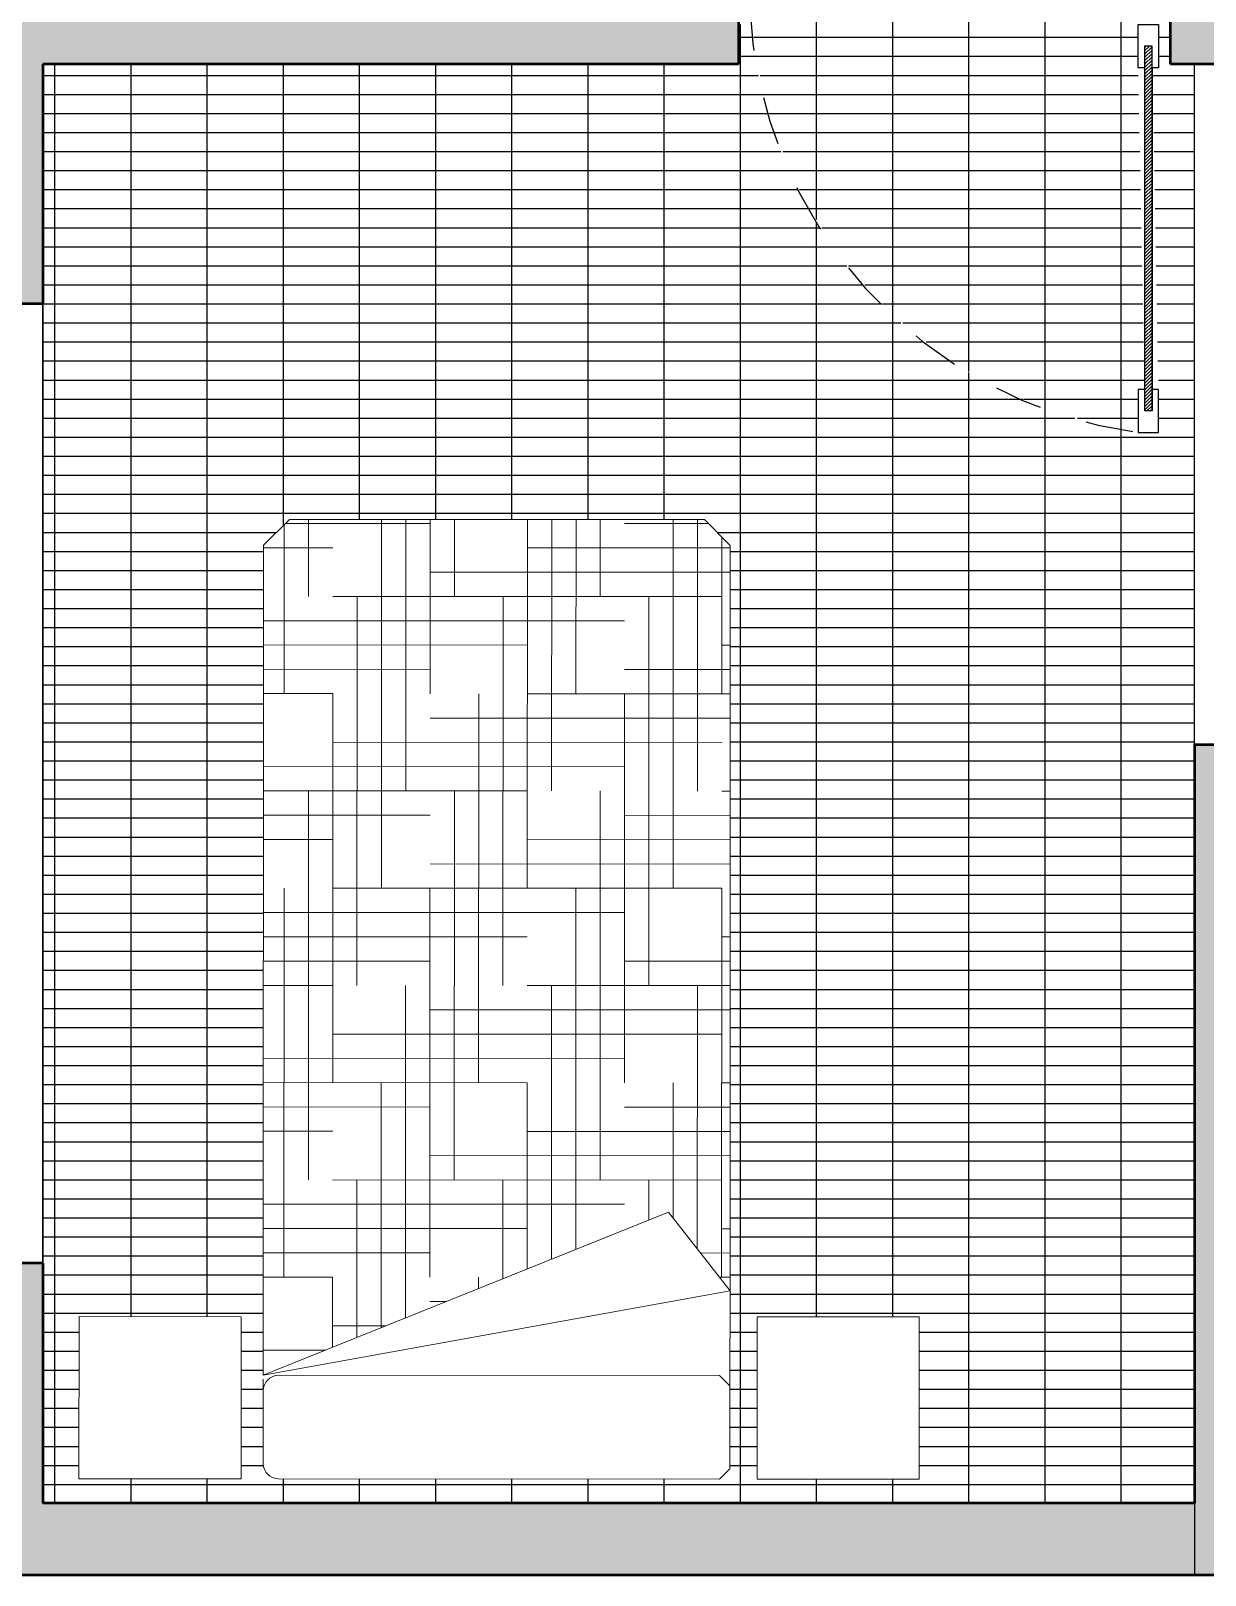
# Model space of a CAD drawing. Header units: millimetres. Extents: x 2999.9 to 3041.9, y 869.6 to 906.3.
# Drawn here: x 3029.944 to 3032.392, y 894.688 to 897.907 of the extents above; entities that cross this region are included whole.
import ezdxf

# ---------------------------------------------------------------- set-up
doc = ezdxf.new("R2010")
doc.units = ezdxf.units.MM
doc.linetypes.add('DASHED2', pattern=[9.525, 6.35, -3.175])
for name, color, linetype in [('1 proyeccion', 253, 'DASHED2'), ('1 puerta 0009', 242, 'Continuous'), ('1 puerta 002', 7, 'Continuous')]:
    doc.layers.add(name, color=color, linetype=linetype)
doc.layers.add('mori', color=166, linetype='Continuous', lineweight=30)
doc.layers.add('MOVI', color=7, linetype='Continuous', lineweight=9)

msp = doc.modelspace()

# ---------------------------------------------------------------- hatches: boundary and pattern name
at = {"layer": '1 puerta 0009'}
h = msp.add_hatch(dxfattribs=at)
h.set_pattern_fill('_USER', color=256, scale=0.0049, angle=315, style=0, pattern_type=0)
h.set_pattern_definition([(45, (0, 0), (-0.003464823228, 0.003464823228), [])])
h.paths.add_polyline_path([(3032.2652, 897.83), (3032.2652, 897.875), (3032.281, 897.875), (3032.281, 897.1145), (3032.2652, 897.1145), (3032.2652, 897.1595)])

# ---------------------------------------------------------------- linework, layer by layer
at = {"color": 251, "linetype": 'Continuous'}
for p, q in [((3031.5819, 897.5134), (3031.5819, 897.9875)), ((3031.7407, 897.3172), (3031.7407, 897.9875)), ((3031.8994, 897.1968), (3031.8994, 897.9875)), ((3032.0582, 897.1204), (3032.0582, 897.9875)), ((3032.2169, 897.0778), (3032.2169, 897.9875)), ((3031.4232, 894.8382), (3031.4232, 897.92)), ((3031.4192, 897.8934), (3031.4494, 897.8934)), ((3031.4507, 897.8934), (3032.2517, 897.8934)), ((3032.2945, 897.8934), (3032.3192, 897.8934)), ((3031.4192, 897.8537), (3031.4557, 897.8537)), ((3031.4567, 897.8537), (3032.2517, 897.8537)), ((3032.2945, 897.8537), (3032.3192, 897.8537)), ((3029.9692, 897.814), (3031.4607, 897.814)), ((3029.9944, 894.8382), (3029.9944, 897.8375)), ((3030.1532, 895.2269), (3030.1532, 897.8375)), ((3030.3119, 895.2268), (3030.3119, 897.8375)), ((3030.4707, 896.8763), (3030.4707, 897.8375)), ((3030.6294, 896.8886), (3030.6294, 897.8375)), ((3030.7882, 896.8885), (3030.7882, 897.8375)), ((3030.9469, 896.8885), (3030.9469, 897.8375)), ((3031.1057, 896.8884), (3031.1057, 897.8375)), ((3031.2644, 896.8884), (3031.2644, 897.8375)), ((3031.464, 897.814), (3032.252, 897.814)), ((3032.2821, 897.814), (3032.3692, 897.814)), ((3029.9692, 897.7743), (3031.4708, 897.7743)), ((3031.4713, 897.7743), (3032.2528, 897.7743)), ((3032.2829, 897.7743), (3032.3692, 897.7743)), ((3029.9692, 897.7347), (3031.4802, 897.7347)), ((3031.4831, 897.7347), (3032.2536, 897.7347)), ((3032.2836, 897.7347), (3032.3692, 897.7347)), ((3029.9692, 897.695), (3031.4953, 897.695)), ((3031.4958, 897.695), (3032.2544, 897.695)), ((3032.2844, 897.695), (3032.3692, 897.695)), ((3029.9692, 897.6553), (3031.5076, 897.6553)), ((3031.5114, 897.6553), (3032.2552, 897.6553)), ((3032.2851, 897.6553), (3032.3692, 897.6553)), ((3029.9692, 897.6156), (3031.5261, 897.6156)), ((3031.527, 897.6156), (3032.256, 897.6156)), ((3032.2859, 897.6156), (3032.3692, 897.6156)), ((3029.9692, 897.5759), (3031.5426, 897.5759)), ((3031.5464, 897.5759), (3032.2568, 897.5759)), ((3032.2866, 897.5759), (3032.3692, 897.5759)), ((3029.9692, 897.5362), (3031.5667, 897.5362)), ((3031.5675, 897.5362), (3032.2576, 897.5362)), ((3032.2874, 897.5362), (3032.3692, 897.5362)), ((3029.9692, 897.4965), (3031.5881, 897.4965)), ((3031.5819, 895.2264), (3031.5819, 897.5066)), ((3031.5927, 897.4965), (3032.2584, 897.4965)), ((3032.2881, 897.4965), (3032.3692, 897.4965)), ((3029.9692, 897.4568), (3031.618, 897.4568)), ((3031.6181, 897.4568), (3032.2592, 897.4568)), ((3032.2889, 897.4568), (3032.3692, 897.4568)), ((3029.9692, 897.4172), (3031.6447, 897.4172)), ((3031.6482, 897.4172), (3032.26, 897.4172)), ((3032.2896, 897.4172), (3032.3692, 897.4172)), ((3029.9692, 897.3775), (3031.6782, 897.3775)), ((3031.6824, 897.3775), (3032.2608, 897.3775)), ((3032.2903, 897.3775), (3032.3692, 897.3775)), ((3029.9692, 897.3378), (3031.7186, 897.3378)), ((3031.7201, 897.3378), (3032.2616, 897.3378)), ((3032.2911, 897.3378), (3032.3692, 897.3378)), ((3029.9692, 897.2981), (3031.7577, 897.2981)), ((3031.7407, 895.2263), (3031.7407, 897.316)), ((3031.7613, 897.2981), (3032.2624, 897.2981)), ((3032.2918, 897.2981), (3032.3692, 897.2981)), ((3029.9692, 897.2584), (3031.8042, 897.2584)), ((3031.8102, 897.2584), (3032.2632, 897.2584)), ((3032.2926, 897.2584), (3032.3692, 897.2584)), ((3029.9692, 897.2187), (3031.8656, 897.2187)), ((3031.8659, 897.2187), (3032.264, 897.2187)), ((3032.2933, 897.2187), (3032.3692, 897.2187)), ((3029.9692, 897.179), (3031.9269, 897.179)), ((3031.8994, 894.8382), (3031.8994, 897.1948)), ((3031.9273, 897.179), (3032.2648, 897.179)), ((3032.2941, 897.179), (3032.3692, 897.179)), ((3029.9692, 897.1393), (3032.0133, 897.1393)), ((3032.0146, 897.1393), (3032.2517, 897.1393)), ((3032.2945, 897.1393), (3032.3692, 897.1393)), ((3032.0582, 894.8382), (3032.0582, 897.1195)), ((3029.9692, 897.0997), (3032.1201, 897.0997)), ((3032.1254, 897.0997), (3032.2517, 897.0997)), ((3032.2169, 894.8382), (3032.2169, 897.0775)), ((3032.2945, 897.0997), (3032.3692, 897.0997)), ((3029.9692, 897.06), (3032.3692, 897.06)), ((3029.9692, 897.0203), (3032.3692, 897.0203)), ((3029.9692, 896.9806), (3032.3692, 896.9806)), ((3029.9692, 896.9409), (3032.3692, 896.9409)), ((3029.9692, 896.9012), (3032.3692, 896.9012)), ((3029.9692, 896.8615), (3030.4559, 896.8615)), ((3031.3747, 896.8615), (3032.3692, 896.8615)), ((3029.9692, 896.8218), (3030.429, 896.8218)), ((3031.4019, 896.8218), (3032.3692, 896.8218)), ((3029.9692, 896.7822), (3030.4289, 896.7822)), ((3031.4019, 896.7822), (3032.3692, 896.7822)), ((3029.9692, 896.7425), (3030.4289, 896.7425)), ((3031.4019, 896.7425), (3032.3692, 896.7425)), ((3029.9692, 896.7028), (3030.4289, 896.7028)), ((3031.4019, 896.7028), (3032.3692, 896.7028)), ((3029.9692, 896.6631), (3030.4289, 896.6631)), ((3031.4019, 896.6631), (3032.3692, 896.6631)), ((3029.9692, 896.6234), (3030.4289, 896.6234)), ((3031.4019, 896.6234), (3032.3692, 896.6234)), ((3029.9692, 896.5837), (3030.4289, 896.5837)), ((3031.4018, 896.5837), (3032.3692, 896.5837)), ((3029.9692, 896.544), (3030.4289, 896.544)), ((3031.4018, 896.544), (3032.3692, 896.544)), ((3029.9692, 896.5043), (3030.4288, 896.5043)), ((3031.4018, 896.5043), (3032.3692, 896.5043)), ((3029.9692, 896.4647), (3030.4288, 896.4647)), ((3031.4018, 896.4647), (3032.3692, 896.4647)), ((3029.9692, 896.425), (3030.4288, 896.425)), ((3031.4018, 896.425), (3032.3692, 896.425)), ((3029.9692, 896.3853), (3030.4288, 896.3853)), ((3031.4018, 896.3853), (3032.3692, 896.3853)), ((3029.9692, 896.3456), (3030.4288, 896.3456)), ((3031.4018, 896.3456), (3032.3692, 896.3456)), ((3029.9692, 896.3059), (3030.4288, 896.3059)), ((3031.4017, 896.3059), (3032.3692, 896.3059)), ((3029.9692, 896.2662), (3030.4288, 896.2662)), ((3031.4017, 896.2662), (3032.3692, 896.2662)), ((3029.9692, 896.2265), (3030.4287, 896.2265)), ((3031.4017, 896.2265), (3032.3692, 896.2265)), ((3029.9692, 896.1868), (3030.4287, 896.1868)), ((3031.4017, 896.1868), (3032.3692, 896.1868)), ((3029.9692, 896.1472), (3030.4287, 896.1472)), ((3031.4017, 896.1472), (3032.3692, 896.1472)), ((3029.9692, 896.1075), (3030.4287, 896.1075)), ((3031.4017, 896.1075), (3032.3692, 896.1075)), ((3029.9692, 896.0678), (3030.4287, 896.0678)), ((3031.4017, 896.0678), (3032.3692, 896.0678)), ((3029.9692, 896.0281), (3030.4287, 896.0281)), ((3031.4016, 896.0281), (3032.3692, 896.0281)), ((3029.9692, 895.9884), (3030.4287, 895.9884)), ((3031.4016, 895.9884), (3032.3692, 895.9884)), ((3029.9692, 895.9487), (3030.4286, 895.9487)), ((3031.4016, 895.9487), (3032.3692, 895.9487)), ((3029.9692, 895.909), (3030.4286, 895.909)), ((3031.4016, 895.909), (3032.3692, 895.909)), ((3029.9692, 895.8693), (3030.4286, 895.8693)), ((3031.4016, 895.8693), (3032.3692, 895.8693)), ((3029.9692, 895.8297), (3030.4286, 895.8297)), ((3031.4016, 895.8297), (3032.3692, 895.8297)), ((3029.9692, 895.79), (3030.4286, 895.79)), ((3031.4016, 895.79), (3032.3692, 895.79)), ((3029.9692, 895.7503), (3030.4286, 895.7503)), ((3031.4016, 895.7503), (3032.3692, 895.7503)), ((3029.9692, 895.7106), (3030.4286, 895.7106)), ((3031.4015, 895.7106), (3032.3692, 895.7106)), ((3029.9692, 895.6709), (3030.4286, 895.6709)), ((3031.4015, 895.6709), (3032.3692, 895.6709)), ((3029.9692, 895.6312), (3030.4285, 895.6312)), ((3031.4015, 895.6312), (3032.3692, 895.6312)), ((3029.9692, 895.5915), (3030.4285, 895.5915)), ((3031.4015, 895.5915), (3032.3692, 895.5915)), ((3029.9692, 895.5518), (3030.4285, 895.5518)), ((3031.4015, 895.5518), (3032.3692, 895.5518)), ((3029.9692, 895.5122), (3030.4285, 895.5122)), ((3031.4015, 895.5122), (3032.3692, 895.5122)), ((3029.9692, 895.4725), (3030.4285, 895.4725)), ((3031.4015, 895.4725), (3032.3692, 895.4725)), ((3029.9692, 895.4328), (3030.4285, 895.4328)), ((3031.4014, 895.4328), (3032.3692, 895.4328)), ((3029.9692, 895.3931), (3030.4285, 895.3931)), ((3031.4014, 895.3931), (3032.3692, 895.3931)), ((3029.9692, 895.3534), (3030.4284, 895.3534)), ((3031.4014, 895.3534), (3032.3692, 895.3534)), ((3029.9692, 895.3137), (3030.4284, 895.3137)), ((3031.4014, 895.3137), (3032.3692, 895.3137)), ((3029.9692, 895.274), (3030.4284, 895.274)), ((3031.4014, 895.274), (3032.3692, 895.274)), ((3029.9692, 895.2343), (3030.4284, 895.2343)), ((3031.4014, 895.2343), (3032.3692, 895.2343)), ((3029.9692, 895.1947), (3030.0445, 895.1947)), ((3030.3826, 895.1947), (3030.4284, 895.1947)), ((3031.4014, 895.1947), (3031.4577, 895.1947)), ((3031.7958, 895.1947), (3032.3692, 895.1947)), ((3029.9692, 895.155), (3030.0445, 895.155)), ((3030.3826, 895.155), (3030.4284, 895.155)), ((3031.4013, 895.155), (3031.4577, 895.155)), ((3031.7958, 895.155), (3032.3692, 895.155)), ((3029.9692, 895.1153), (3030.0445, 895.1153)), ((3030.3826, 895.1153), (3030.4284, 895.1153)), ((3031.4013, 895.1153), (3031.4577, 895.1153)), ((3031.7958, 895.1153), (3032.3692, 895.1153)), ((3029.9692, 895.0756), (3030.0445, 895.0756)), ((3030.3826, 895.0756), (3030.4286, 895.0756)), ((3031.4013, 895.0756), (3031.4577, 895.0756)), ((3031.7958, 895.0756), (3032.3692, 895.0756)), ((3029.9692, 895.0359), (3030.0445, 895.0359)), ((3030.3826, 895.0359), (3030.4283, 895.0359)), ((3031.4013, 895.0359), (3031.4577, 895.0359)), ((3031.7958, 895.0359), (3032.3692, 895.0359)), ((3029.9692, 894.9962), (3030.0445, 894.9962)), ((3030.3826, 894.9962), (3030.4283, 894.9962)), ((3031.4013, 894.9962), (3031.4576, 894.9962)), ((3031.7957, 894.9962), (3032.3692, 894.9962)), ((3029.9692, 894.9565), (3030.0444, 894.9565)), ((3030.3826, 894.9565), (3030.4283, 894.9565)), ((3031.4013, 894.9565), (3031.4576, 894.9565)), ((3031.7957, 894.9565), (3032.3692, 894.9565)), ((3029.9692, 894.9168), (3030.0444, 894.9168)), ((3030.3825, 894.9168), (3030.4287, 894.9168)), ((3031.4013, 894.9168), (3031.4576, 894.9168)), ((3031.7957, 894.9168), (3032.3692, 894.9168)), ((3030.1532, 894.8382), (3030.1532, 894.8887)), ((3030.3119, 894.8382), (3030.3119, 894.8887)), ((3030.4707, 894.8382), (3030.4707, 894.8886)), ((3030.6294, 894.8382), (3030.6294, 894.8886)), ((3030.7882, 894.8382), (3030.7882, 894.8885)), ((3030.9469, 894.8382), (3030.9469, 894.8885)), ((3031.1057, 894.8382), (3031.1057, 894.8884)), ((3031.2644, 894.8382), (3031.2644, 894.8884)), ((3031.5819, 894.8382), (3031.5819, 894.8882)), ((3031.7407, 894.8382), (3031.7407, 894.8882)), ((3029.9692, 894.8772), (3032.3692, 894.8772))]:
    msp.add_line(p, q, dxfattribs=at)
for p, q in [((3032.3692, 897.8375), (3032.8692, 897.8375)), ((3032.3692, 896.4195), (3032.3692, 897.8375)), ((3032.8692, 896.4195), (3032.3692, 896.4195)), ((3032.3692, 894.8382), (3032.3692, 894.6882))]:
    msp.add_line(p, q)
at = {"color": 41, "lineweight": 30}
msp.add_line((3029.9692, 897.3375), (3029.9692, 895.3382), dxfattribs=at)
at = {"color": 0, "linetype": 'Continuous'}
for points in [[(3029.8192, 897.8375), (3029.8192, 897.9875), (3029.9692, 897.3375)], [(3029.9692, 897.8375), (3029.8192, 897.9875), (3029.9692, 897.9875)], [(3029.9692, 897.3375), (3029.8192, 897.9875), (3029.9692, 897.8375)], [(3029.9692, 897.8375), (3029.9692, 897.9875), (3031.4192, 897.8375)], [(3031.4192, 897.8375), (3029.9692, 897.9875), (3031.4192, 897.9875)], [(3032.3192, 897.8375), (3032.3192, 897.9875), (3032.8692, 897.8375)], [(3032.8692, 897.8375), (3032.3192, 897.9875), (3032.8692, 897.9875)], [(3029.8192, 897.3375), (3029.8192, 897.8375), (3029.9692, 897.3375)], [(3032.3692, 894.6882), (3032.3692, 896.4195), (3032.5192, 894.6882)], [(3032.5192, 896.2695), (3032.3692, 896.4195), (3032.5192, 896.4195)], [(3032.5192, 894.6882), (3032.3692, 896.4195), (3032.5192, 894.8404)], [(3032.5192, 894.8404), (3032.3692, 896.4195), (3032.5192, 896.2695)], [(3029.8192, 894.8382), (3029.8192, 895.3382), (3029.9692, 894.6882)], [(3029.9692, 894.8382), (3029.8192, 895.3382), (3029.9692, 895.3382)], [(3029.9692, 894.6882), (3029.8192, 895.3382), (3029.9692, 894.8382)], [(3029.8192, 894.6882), (3029.8192, 894.8382), (3029.9692, 894.6882)], [(3029.9692, 894.6882), (3029.9692, 894.8382), (3032.3692, 894.6882)], [(3032.3692, 894.6882), (3029.9692, 894.8382), (3032.3692, 894.8382)]]:
    msp.add_solid(points, dxfattribs=at)
at = {"layer": '1 proyeccion', "ltscale": 0.005}
msp.add_arc((3032.3809, 898.0005), 0.9399, 182.1608, 262.0993, dxfattribs=at)
at = {"layer": '1 puerta 002'}
for p in [(3032.2652, 897.1595), (3032.281, 897.1145)]:
    msp.add_line(p, (3032.2652, 897.1145), dxfattribs=at)
msp.add_lwpolyline([(3032.281, 897.875), (3032.2652, 897.875), (3032.2652, 897.83), (3032.2517, 897.83), (3032.2517, 897.92), (3032.2945, 897.92), (3032.2945, 897.83), (3032.281, 897.83), (3032.281, 897.1595), (3032.281, 897.1145)], close=True, dxfattribs=at)
msp.add_lwpolyline([(3032.2652, 897.83), (3032.2652, 897.1595), (3032.2517, 897.1595), (3032.2517, 897.0695), (3032.2945, 897.0695), (3032.2945, 897.1595), (3032.281, 897.1595)], dxfattribs=at)
at = {"layer": 'mori', "color": 152, "lineweight": 50}
for p, q in [((3031.4192, 897.9875), (3031.4192, 897.8375)), ((3032.3192, 897.8375), (3032.3192, 897.9875)), ((3029.9692, 897.8375), (3029.9692, 897.3375)), ((3031.4192, 897.8375), (3029.9692, 897.8375)), ((3029.9692, 897.8375), (3029.9692, 897.3375)), ((3029.9692, 897.8375), (3029.9692, 897.3375)), ((3032.8692, 897.8375), (3032.3192, 897.8375)), ((3029.9692, 897.3375), (3029.8192, 897.3375)), ((3032.3692, 896.4195), (3032.8692, 896.4195)), ((3032.3692, 896.4195), (3032.3692, 894.8382)), ((3029.9692, 895.3382), (3029.8192, 895.3382)), ((3029.9692, 895.3382), (3029.9692, 894.8382)), ((3029.9692, 895.3382), (3029.9692, 894.8515)), ((3029.9692, 895.3382), (3029.9692, 894.8515)), ((3032.3692, 894.8382), (3029.9692, 894.8382)), ((3038.7192, 894.6882), (3003.8192, 894.6882))]:
    msp.add_line(p, q, dxfattribs=at)
at = {"layer": 'MOVI', "color": 255}
for p, q in [((3030.483, 896.8886), (3030.429, 896.8346)), ((3030.7763, 896.88), (3030.4745, 896.8801)), ((3031.3479, 896.8883), (3030.483, 896.8886)), ((3030.5229, 896.8886), (3030.5229, 896.7281)), ((3030.675, 896.8886), (3030.6747, 896.1199)), ((3030.7256, 896.8885), (3030.7254, 896.3226)), ((3030.7763, 896.8885), (3030.7762, 896.5253)), ((3030.827, 896.8885), (3030.8269, 896.728)), ((3030.979, 896.8885), (3030.9787, 896.1198)), ((3031.0297, 896.8884), (3031.0295, 896.3225)), ((3031.0804, 896.8884), (3031.0802, 896.5252)), ((3031.131, 896.8884), (3031.131, 896.7279)), ((3031.3564, 896.8798), (3031.1817, 896.8799)), ((3031.2831, 896.8884), (3031.2828, 896.1197)), ((3031.3337, 896.8883), (3031.3335, 896.3224)), ((3031.4019, 896.8343), (3031.3479, 896.8883)), ((3030.4723, 896.8779), (3030.4721, 896.5254)), ((3031.3844, 896.8518), (3031.3843, 896.5251)), ((3030.429, 896.8346), (3030.4284, 895.1049)), ((3030.5736, 896.8294), (3030.429, 896.8295)), ((3031.4019, 896.8291), (3030.979, 896.8293)), ((3031.4014, 895.2806), (3031.4019, 896.8343)), ((3031.4019, 896.7785), (3030.7763, 896.7787)), ((3031.3844, 896.7278), (3030.5736, 896.7281)), ((3030.6242, 896.7281), (3030.6239, 895.9172)), ((3030.9283, 896.7279), (3030.928, 895.9171)), ((3031.2323, 896.7278), (3031.2321, 895.917)), ((3031.1816, 896.6772), (3030.4289, 896.6774)), ((3030.9789, 896.6266), (3030.4289, 896.6268)), ((3031.4019, 896.6264), (3031.3843, 896.6264)), ((3030.7762, 896.576), (3030.4289, 896.5761)), ((3031.4018, 896.5758), (3031.1816, 896.5758)), ((3030.5735, 896.5254), (3030.4288, 896.5254)), ((3030.5735, 896.5254), (3030.5732, 895.7146)), ((3030.8775, 896.5253), (3030.8773, 895.7144)), ((3031.4018, 896.5251), (3030.9789, 896.5252)), ((3031.1816, 896.5252), (3031.1813, 895.7143)), ((3031.4018, 896.4744), (3030.7762, 896.4746)), ((3031.3843, 896.4237), (3030.5734, 896.424)), ((3031.1815, 896.3731), (3030.4288, 896.3734)), ((3030.9788, 896.3225), (3030.4288, 896.3227)), ((3030.5227, 896.3227), (3030.5225, 895.5119)), ((3030.8268, 896.3226), (3030.8265, 895.5118)), ((3031.1308, 896.3225), (3031.1306, 895.5117)), ((3031.4018, 896.3224), (3031.3842, 896.3224)), ((3030.7761, 896.2719), (3030.4288, 896.272)), ((3031.4017, 896.2717), (3031.1815, 896.2718)), ((3030.5734, 896.2213), (3030.4287, 896.2214)), ((3031.4017, 896.221), (3030.9788, 896.2212)), ((3031.4017, 896.1703), (3030.7761, 896.1706)), ((3030.472, 896.12), (3030.4717, 895.3092)), ((3031.3841, 896.1197), (3030.5733, 896.12)), ((3030.776, 896.1199), (3030.7758, 895.3091)), ((3031.0801, 896.1198), (3031.0798, 895.3672)), ((3031.3841, 896.1197), (3031.3839, 895.3089)), ((3031.1814, 896.0691), (3030.4287, 896.0693)), ((3030.9787, 896.0185), (3030.4287, 896.0187)), ((3031.4016, 896.0183), (3031.3841, 896.0183)), ((3030.776, 895.9679), (3030.4287, 895.968)), ((3031.4016, 895.9676), (3031.1814, 895.9677)), ((3030.5733, 895.9173), (3030.4286, 895.9173)), ((3030.7253, 895.9172), (3030.7251, 895.2243)), ((3031.4016, 895.917), (3030.9787, 895.9171)), ((3031.0293, 895.9171), (3031.0292, 895.3468)), ((3031.3334, 895.917), (3031.3332, 895.3677)), ((3031.4016, 895.8663), (3030.776, 895.8665)), ((3031.384, 895.8156), (3030.5732, 895.8159)), ((3031.1813, 895.765), (3030.4286, 895.7653)), ((3030.9786, 895.7144), (3030.4286, 895.7146)), ((3030.6745, 895.7145), (3030.6744, 895.2039)), ((3030.9786, 895.7144), (3030.9785, 895.3264)), ((3031.2827, 895.7143), (3031.2826, 895.4324)), ((3031.4015, 895.7143), (3031.384, 895.7143)), ((3030.7759, 895.6638), (3030.4285, 895.6639)), ((3031.4015, 895.6636), (3031.1813, 895.6637)), ((3030.5732, 895.6132), (3030.4285, 895.6133)), ((3031.4015, 895.6129), (3030.9786, 895.6131)), ((3031.4015, 895.5622), (3030.7758, 895.5625)), ((3031.3839, 895.5116), (3030.5731, 895.5119)), ((3030.6238, 895.5118), (3030.6237, 895.1835)), ((3030.9279, 895.5117), (3030.9278, 895.3059)), ((3031.2319, 895.5116), (3031.2319, 895.4284)), ((3030.4284, 895.1049), (3031.2728, 895.4449)), ((3031.1812, 895.461), (3030.4285, 895.4612)), ((3031.2728, 895.4449), (3031.4014, 895.2806)), ((3030.9785, 895.4104), (3030.4285, 895.4106)), ((3031.4014, 895.4102), (3031.3839, 895.4102)), ((3030.7758, 895.3598), (3030.4284, 895.3599)), ((3031.4014, 895.3595), (3031.3396, 895.3596)), ((3030.5731, 895.3091), (3030.4284, 895.3092)), ((3030.5731, 895.3091), (3030.573, 895.1631)), ((3030.8771, 895.309), (3030.8771, 895.2855)), ((3031.4014, 895.3089), (3031.3792, 895.3089)), ((3030.4284, 895.1049), (3031.4014, 895.2806)), ((3031.4013, 895.0829), (3031.4014, 895.2806)), ((3030.8097, 895.2584), (3030.7757, 895.2584)), ((3030.6839, 895.2078), (3030.573, 895.2078)), ((3030.5582, 895.1571), (3030.4284, 895.1572)), ((3030.4283, 895.0724), (3030.4284, 895.0968)), ((3030.4324, 895.1065), (3030.4284, 895.1065)), ((3031.3797, 895.1045), (3030.4608, 895.1049)), ((3031.3797, 895.1045), (3031.4013, 895.0829)), ((3031.4013, 894.9099), (3031.4013, 895.0829)), ((3030.4283, 894.921), (3030.4283, 895.0724)), ((3031.3796, 894.8883), (3030.4605, 894.8886)), ((3031.4013, 894.9099), (3031.3796, 894.8883))]:
    msp.add_line(p, q, dxfattribs=at)
for points in [[(3030.3825, 894.8887), (3030.0444, 894.8888), (3030.0445, 895.2269), (3030.3826, 895.2268)], [(3031.4576, 894.8883), (3031.7957, 894.8882), (3031.7958, 895.2263), (3031.4577, 895.2264)]]:
    msp.add_lwpolyline(points, close=True, dxfattribs=at)
for centre, start, end in [((3030.4608, 895.0724), 89.98, 179.98), ((3030.4607, 894.9211), 180.0927, 269.6086)]:
    msp.add_arc(centre, 0.0324, start, end, dxfattribs=at)

doc.saveas('drawing.dxf')
